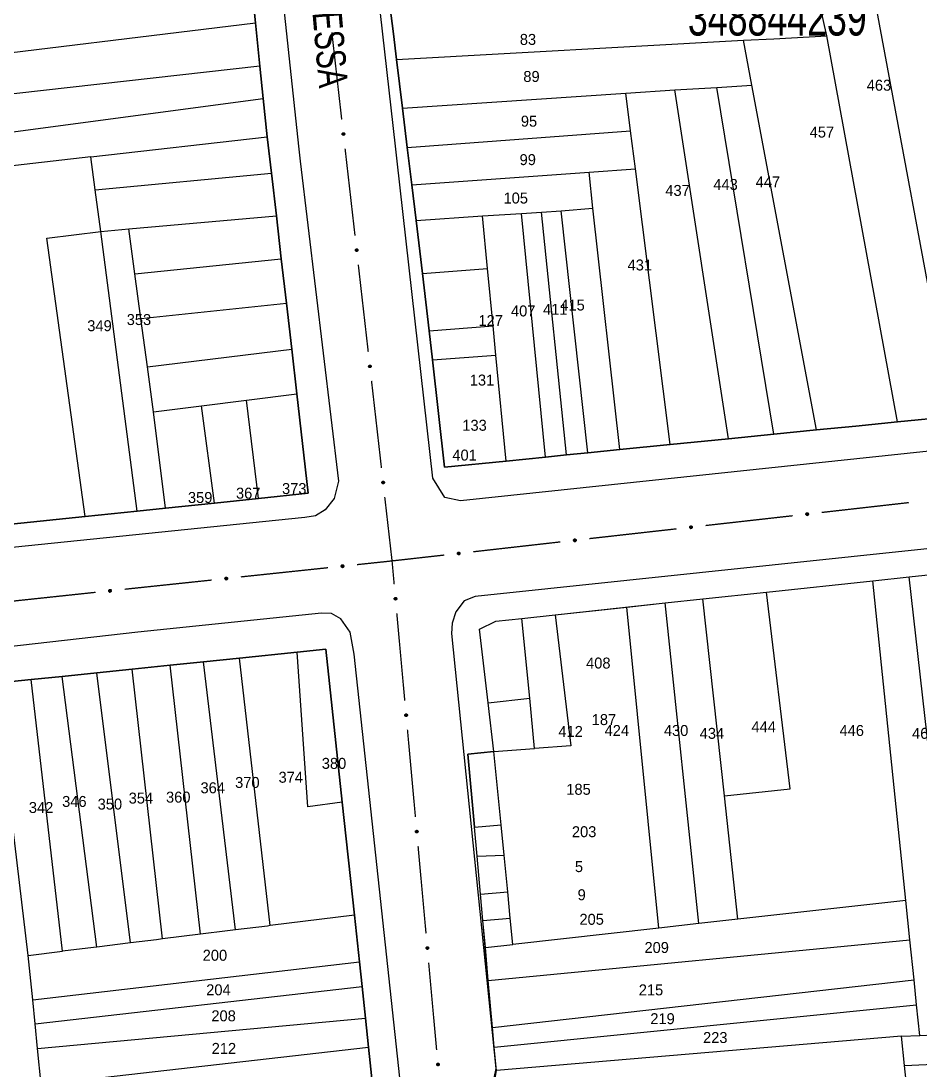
# Model space of a CAD drawing. Extents: x 203851 to 204958, y 4839055 to 4839989.
# Drawn here: x 204150.7 to 204273.7, y 4839707.3 to 4839851 of the extents above; entities that cross this region are included whole.
import ezdxf
from ezdxf.enums import TextEntityAlignment as Align

# ---------------------------------------------------------------- set-up
doc = ezdxf.new("R2010")
doc.units = 0
doc.header["$LTSCALE"] = 1.5
doc.header["$MEASUREMENT"] = 0
for name, color, linetype in [('CD_MALHA_LOTES', 7, 'CONTINUOUS'), ('CD_TXT_QUADRA', 2, 'CONTINUOUS'), ('RU-QUADRA', 210, 'CONTINUOUS'), ('SV-EIXO-RUA-PAV', 20, 'CONTINUOUS'), ('SV-RUA-PAVIM', 7, 'CONTINUOUS'), ('SV-TXT-RUA-N-PAV', 7, 'CONTINUOUS'), ('Th_NmrPort', 1, 'CONTINUOUS')]:
    doc.layers.add(name, color=color, linetype=linetype)
doc.styles.add('ARIAL', font='ARIAL.SHX')

msp = doc.modelspace()

# ---------------------------------------------------------------- linework, layer by layer
at = {"layer": 'CD_MALHA_LOTES', "linetype": 'Continuous', "flags": 128}
for points in [[(204181.93, 4839858.74), (204182.76, 4839850.75)], [(204278.18, 4839796.89), (204267.1, 4839856.52)], [(204260.97, 4839848.96), (204259.39, 4839856.15)], [(204201.64, 4839849.26), (204201.17, 4839853.12)], [(204138.49, 4839845.38), (204182.76, 4839850.75)], [(204182.76, 4839850.75), (204183.37, 4839844.84)], [(204202.07, 4839845.71), (204201.64, 4839849.26)], [(204202.07, 4839845.71), (204249.57, 4839848.37)], [(204249.57, 4839848.37), (204253.71, 4839848.58)], [(204250.73, 4839842.22), (204249.57, 4839848.37)], [(204253.71, 4839848.58), (204260.97, 4839848.96)], [(204270.67, 4839796.14), (204260.97, 4839848.96)], [(204183.37, 4839844.84), (204139.12, 4839839.84)], [(204183.37, 4839844.84), (204183.84, 4839840.38)], [(204202.88, 4839839.05), (204202.07, 4839845.71)], [(204240.15, 4839841.56), (204245.9, 4839841.92)], [(204245.9, 4839841.92), (204250.73, 4839842.22)], [(204253.74, 4839794.45), (204245.9, 4839841.92)], [(204259.57, 4839795.03), (204250.73, 4839842.22)], [(204202.88, 4839839.05), (204233.45, 4839841.14)], [(204233.45, 4839841.14), (204240.15, 4839841.56)], [(204234.12, 4839835.98), (204233.45, 4839841.14)], [(204247.5, 4839793.82), (204240.15, 4839841.56)], [(204133.43, 4839833.71), (204183.84, 4839840.38)], [(204183.84, 4839840.38), (204184.38, 4839835.13)], [(204203.54, 4839833.7), (204202.88, 4839839.05)], [(204160.21, 4839832.4), (204184.38, 4839835.13)], [(204184.38, 4839835.13), (204184.95, 4839830.17)], [(204203.54, 4839833.7), (204234.12, 4839835.98)], [(204234.8, 4839830.75), (204234.12, 4839835.98)], [(204160.21, 4839832.4), (204133.98, 4839829.42), (204133.43, 4839833.71)], [(204204.18, 4839828.59), (204203.54, 4839833.7)], [(204160.81, 4839827.88), (204160.21, 4839832.4)], [(204228.46, 4839830.3), (204234.8, 4839830.75)], [(204239.53, 4839793.02), (204234.8, 4839830.75)], [(204160.81, 4839827.88), (204184.95, 4839830.17)], [(204184.95, 4839830.17), (204185.63, 4839824.33)], [(204204.18, 4839828.59), (204228.46, 4839830.3)], [(204228.95, 4839825.4), (204228.46, 4839830.3)], [(204161.58, 4839822.2), (204160.81, 4839827.88)], [(204204.75, 4839823.72), (204204.18, 4839828.59)], [(204213.82, 4839824.32), (204219.2, 4839824.67)], [(204219.2, 4839824.67), (204221.9, 4839824.85)], [(204222.46, 4839791.32), (204219.2, 4839824.67)], [(204221.9, 4839824.85), (204224.6, 4839825.03)], [(204225.36, 4839791.61), (204221.9, 4839824.85)], [(204224.6, 4839825.03), (204228.95, 4839825.4)], [(204228.26, 4839791.9), (204224.6, 4839825.03)], [(204232.66, 4839792.34), (204228.95, 4839825.4)], [(204165.43, 4839822.54), (204185.63, 4839824.33)], [(204185.63, 4839824.33), (204186.3, 4839818.45)], [(204204.75, 4839823.72), (204213.82, 4839824.32)], [(204205.61, 4839816.45), (204204.75, 4839823.72)], [(204214.52, 4839817.13), (204213.82, 4839824.32)], [(204154.19, 4839821.26), (204161.58, 4839822.2)], [(204161.58, 4839822.2), (204165.43, 4839822.54)], [(204166.55, 4839783.93), (204161.58, 4839822.2)], [(204166.26, 4839816.38), (204165.43, 4839822.54)], [(204159.44, 4839783.2), (204154.19, 4839821.26)], [(204166.26, 4839816.38), (204186.3, 4839818.45)], [(204186.3, 4839818.45), (204187, 4839812.4)], [(204167.08, 4839810.27), (204166.26, 4839816.38)], [(204205.61, 4839816.45), (204214.52, 4839817.13)], [(204206.54, 4839808.6), (204205.61, 4839816.45)], [(204215.29, 4839809.26), (204214.52, 4839817.13)], [(204167.08, 4839810.27), (204187, 4839812.4)], [(204187, 4839812.4), (204187.73, 4839806.11)], [(204167.97, 4839803.66), (204167.08, 4839810.27)], [(204206.54, 4839808.6), (204215.29, 4839809.26)], [(204215.68, 4839805.25), (204215.29, 4839809.26)], [(204207, 4839804.63), (204206.54, 4839808.6)], [(204167.97, 4839803.66), (204187.73, 4839806.11)], [(204187.73, 4839806.11), (204188.43, 4839799.99)], [(204207, 4839804.63), (204215.68, 4839805.25)], [(204217.08, 4839790.78), (204208.64, 4839789.95), (204207, 4839804.63)], [(204217.08, 4839790.78), (204215.68, 4839805.25)], [(204168.79, 4839797.51), (204167.97, 4839803.66)], [(204175.36, 4839798.34), (204181.53, 4839799.11)], [(204181.53, 4839799.11), (204188.43, 4839799.99)], [(204183.18, 4839785.66), (204181.53, 4839799.11)], [(204188.43, 4839799.99), (204190, 4839786.36)], [(204168.79, 4839797.51), (204175.36, 4839798.34)], [(204170.47, 4839784.34), (204168.79, 4839797.51)], [(204177.14, 4839785.03), (204175.36, 4839798.34)], [(204270.67, 4839796.14), (204264.95, 4839795.57)], [(204278.18, 4839796.89), (204270.67, 4839796.14)], [(204253.74, 4839794.45), (204247.5, 4839793.82)], [(204259.57, 4839795.03), (204253.74, 4839794.45)], [(204264.95, 4839795.57), (204259.57, 4839795.03)], [(204239.53, 4839793.02), (204232.66, 4839792.34)], [(204247.5, 4839793.82), (204239.53, 4839793.02)], [(204225.36, 4839791.61), (204222.46, 4839791.32)], [(204228.26, 4839791.9), (204225.36, 4839791.61)], [(204232.66, 4839792.34), (204228.26, 4839791.9)], [(204222.46, 4839791.32), (204217.08, 4839790.78)], [(204190, 4839786.36), (204183.18, 4839785.66)], [(204177.14, 4839785.03), (204170.47, 4839784.34)], [(204183.18, 4839785.66), (204177.14, 4839785.03)], [(204159.44, 4839783.2), (204092.46, 4839776.26)], [(204166.55, 4839783.93), (204159.44, 4839783.2)], [(204170.47, 4839784.34), (204166.55, 4839783.93)], [(204252.72, 4839772.83), (204267.26, 4839774.39)], [(204267.26, 4839774.39), (204272.25, 4839774.92)], [(204271.8, 4839730.62), (204267.26, 4839774.39)], [(204272.25, 4839774.92), (204277.39, 4839775.47)], [(204277.45, 4839728.89), (204272.25, 4839774.92)], [(204238.84, 4839771.35), (204244.02, 4839771.9)], [(204244.02, 4839771.9), (204252.72, 4839772.83)], [(204246.95, 4839744.98), (204244.02, 4839771.9)], [(204255.95, 4839745.9), (204252.72, 4839772.83)], [(204223.8, 4839769.74), (204233.58, 4839770.78)], [(204233.58, 4839770.78), (204238.84, 4839771.35)], [(204238, 4839726.86), (204233.58, 4839770.78)], [(204243.46, 4839727.47), (204238.84, 4839771.35)], [(204213.44, 4839767.78), (204215.66, 4839768.86)], [(204215.66, 4839768.86), (204219.23, 4839769.25)], [(204219.23, 4839769.25), (204223.8, 4839769.74)], [(204220.31, 4839758.32), (204219.23, 4839769.25)], [(204223.8, 4839769.74), (204225.94, 4839751.82)], [(204214.63, 4839757.67), (204213.44, 4839767.78)], [(204180.56, 4839763.82), (204188.45, 4839764.63)], [(204188.45, 4839764.63), (204192.4, 4839765.04)], [(204189.95, 4839743.47), (204188.45, 4839764.63)], [(204192.4, 4839765.04), (204194.65, 4839744.1)], [(204165.89, 4839762.3), (204171.08, 4839762.84)], [(204171.08, 4839762.84), (204175.67, 4839763.31)], [(204175.25, 4839726.01), (204171.08, 4839762.84)], [(204175.67, 4839763.31), (204180.56, 4839763.82)], [(204180.01, 4839726.6), (204175.67, 4839763.31)], [(204184.78, 4839727.19), (204180.56, 4839763.82)], [(204156.31, 4839761.31), (204161.03, 4839761.8)], [(204161.03, 4839761.8), (204165.89, 4839762.3)], [(204165.65, 4839724.83), (204161.03, 4839761.8)], [(204170.06, 4839725.37), (204165.89, 4839762.3)], [(204147.18, 4839760.36), (204152.05, 4839760.87)], [(204151.67, 4839723.1), (204147.18, 4839760.36)], [(204152.05, 4839760.87), (204156.31, 4839761.31)], [(204156.37, 4839723.68), (204152.05, 4839760.87)], [(204161.05, 4839724.26), (204156.31, 4839761.31)], [(204214.63, 4839757.67), (204220.31, 4839758.32)], [(204215.41, 4839751.02), (204214.63, 4839757.67)], [(204220.95, 4839751.44), (204220.31, 4839758.32)], [(204215.41, 4839751.02), (204220.95, 4839751.44)], [(204225.94, 4839751.82), (204220.95, 4839751.44)], [(204215.41, 4839751.02), (204211.85, 4839750.64)], [(204211.85, 4839750.64), (204212.75, 4839740.67)], [(204216.4, 4839740.98), (204215.41, 4839751.02)], [(204246.95, 4839744.98), (204255.95, 4839745.9)], [(204248.8, 4839728.06), (204246.95, 4839744.98)], [(204194.65, 4839744.1), (204189.95, 4839743.47)], [(204194.65, 4839744.1), (204196.31, 4839728.61)], [(204212.75, 4839740.67), (204216.4, 4839740.98)], [(204213.11, 4839736.68), (204212.75, 4839740.67)], [(204216.8, 4839736.84), (204216.4, 4839740.98)], [(204213.11, 4839736.68), (204216.8, 4839736.84)], [(204213.57, 4839731.48), (204213.11, 4839736.68)], [(204217.3, 4839731.82), (204216.8, 4839736.84)], [(204213.57, 4839731.48), (204217.3, 4839731.82)], [(204213.9, 4839727.89), (204213.57, 4839731.48)], [(204217.65, 4839728.22), (204217.3, 4839731.82)], [(204271.8, 4839730.62), (204248.8, 4839728.06)], [(204272.35, 4839725.24), (204271.8, 4839730.62)], [(204196.31, 4839728.61), (204184.78, 4839727.19)], [(204196.31, 4839728.61), (204196.99, 4839722.25)], [(204184.4, 4839727.14), (204180.01, 4839726.6)], [(204184.78, 4839727.19), (204184.4, 4839727.14)], [(204213.9, 4839727.89), (204217.65, 4839728.22)], [(204214.23, 4839724.21), (204213.9, 4839727.89)], [(204218.01, 4839724.63), (204217.65, 4839728.22)], [(204243.46, 4839727.47), (204238, 4839726.86)], [(204248.8, 4839728.06), (204243.46, 4839727.47)], [(204175.25, 4839726.01), (204170.06, 4839725.37)], [(204178.94, 4839726.47), (204175.25, 4839726.01)], [(204180.01, 4839726.6), (204178.94, 4839726.47)], [(204238, 4839726.86), (204218.01, 4839724.63)], [(204160.58, 4839724.2), (204156.37, 4839723.68)], [(204161.05, 4839724.26), (204160.58, 4839724.2)], [(204165.65, 4839724.83), (204161.05, 4839724.26)], [(204169.23, 4839725.27), (204165.65, 4839724.83)], [(204170.06, 4839725.37), (204169.23, 4839725.27)], [(204214.23, 4839724.21), (204218.01, 4839724.63)], [(204214.61, 4839719.68), (204214.23, 4839724.21)], [(204214.61, 4839719.68), (204272.35, 4839725.24)], [(204272.92, 4839719.76), (204272.35, 4839725.24)], [(204151.67, 4839723.1), (204156.37, 4839723.68)], [(204152.28, 4839717.05), (204151.67, 4839723.1)], [(204152.28, 4839717.05), (204196.99, 4839722.25)], [(204196.99, 4839722.25), (204197.35, 4839718.88)], [(204215.2, 4839713.27), (204272.92, 4839719.76)], [(204273.27, 4839716.34), (204272.92, 4839719.76)], [(204152.61, 4839713.74), (204197.35, 4839718.88)], [(204197.35, 4839718.88), (204197.82, 4839714.53)], [(204215.2, 4839713.27), (204214.61, 4839719.68)], [(204152.61, 4839713.74), (204152.28, 4839717.05)], [(204215.45, 4839710.57), (204273.27, 4839716.34)], [(204273.71, 4839712.17), (204273.27, 4839716.34)], [(204152.95, 4839710.39), (204197.82, 4839714.53)], [(204197.82, 4839714.53), (204198.25, 4839710.57)], [(204152.95, 4839710.39), (204152.61, 4839713.74)], [(204215.45, 4839710.57), (204215.2, 4839713.27)], [(204271.2, 4839712.07), (204215.75, 4839707.37)], [(204271.2, 4839712.07), (204273.71, 4839712.17)], [(204271.62, 4839708.05), (204271.2, 4839712.07)], [(204273.71, 4839712.17), (204279.32, 4839712.41)], [(204153.45, 4839705.44), (204152.95, 4839710.39)], [(204153.45, 4839705.44), (204198.25, 4839710.57)], [(204198.25, 4839710.57), (204198.8, 4839705.39)], [(204215.75, 4839707.37), (204215.45, 4839710.57)], [(204271.62, 4839708.05), (204332.52, 4839710.87)], [(204214.3, 4839698.81), (204215.75, 4839707.37)], [(204272.25, 4839702.08), (204271.62, 4839708.05)]]:
    msp.add_lwpolyline(points, dxfattribs=at)
at = {"layer": 'RU-QUADRA', "linetype": 'Continuous', "flags": 128}
for points in [[(204092.46, 4839776.26), (204159.44, 4839783.2), (204166.55, 4839783.93), (204170.47, 4839784.34), (204177.14, 4839785.03), (204183.18, 4839785.66), (204190, 4839786.36), (204188.43, 4839799.99), (204187.73, 4839806.11), (204187, 4839812.4), (204186.3, 4839818.45), (204185.63, 4839824.33), (204184.95, 4839830.17), (204184.38, 4839835.13), (204183.84, 4839840.38), (204183.37, 4839844.84), (204182.76, 4839850.75), (204181.93, 4839858.74)], [(204201.17, 4839853.12), (204201.64, 4839849.26), (204202.07, 4839845.71), (204202.88, 4839839.05), (204203.54, 4839833.7), (204204.18, 4839828.59), (204204.75, 4839823.72), (204205.61, 4839816.45), (204206.54, 4839808.6), (204207, 4839804.63), (204208.64, 4839789.95), (204217.08, 4839790.78), (204222.46, 4839791.32), (204225.36, 4839791.61), (204228.26, 4839791.9), (204232.66, 4839792.34), (204239.53, 4839793.02), (204247.5, 4839793.82), (204253.74, 4839794.45), (204259.57, 4839795.03), (204264.95, 4839795.57), (204270.67, 4839796.14), (204278.18, 4839796.89)], [(204214.3, 4839698.81), (204215.75, 4839707.37), (204215.45, 4839710.57), (204215.2, 4839713.27), (204214.61, 4839719.68), (204213.9, 4839727.89), (204213.57, 4839731.48), (204213.11, 4839736.68), (204212.75, 4839740.67), (204211.85, 4839750.64), (204215.41, 4839751.02), (204214.63, 4839757.67), (204213.44, 4839767.78), (204215.66, 4839768.86), (204219.23, 4839769.25), (204223.8, 4839769.74), (204238.84, 4839771.35), (204244.02, 4839771.9), (204252.72, 4839772.83), (204267.26, 4839774.39), (204272.25, 4839774.92), (204277.39, 4839775.47)], [(204198.8, 4839705.39), (204198.25, 4839710.57), (204197.82, 4839714.53), (204197.35, 4839718.88), (204196.99, 4839722.25), (204196.31, 4839728.61), (204194.65, 4839744.1), (204192.4, 4839765.04), (204188.45, 4839764.63), (204180.56, 4839763.82), (204175.67, 4839763.31), (204171.08, 4839762.84), (204165.89, 4839762.3), (204161.03, 4839761.8), (204156.31, 4839761.31), (204152.05, 4839760.87), (204147.18, 4839760.36)]]:
    msp.add_lwpolyline(points, dxfattribs=at)
at = {"layer": 'SV-EIXO-RUA-PAV', "const_width": 0.18}
for points in [[(204193.22, 4839849.44), (204194.57, 4839837.52)], [(204195.03, 4839833.54), (204196.39, 4839821.62)], [(204196.84, 4839817.64), (204198.2, 4839805.72)], [(204198.65, 4839801.75), (204200.01, 4839789.82)], [(204200.46, 4839785.85), (204201.37, 4839777.9)], [(204260.27, 4839783.74), (204272.2, 4839785.09)], [(204244.37, 4839781.95), (204256.3, 4839783.29)], [(204228.47, 4839780.16), (204240.4, 4839781.5)], [(204212.57, 4839778.36), (204224.5, 4839779.71)], [(204200.65, 4839777.02), (204201.46, 4839777.11)], [(204201.37, 4839777.9), (204201.46, 4839777.11)], [(204201.46, 4839777.11), (204208.6, 4839777.91)], [(204201.46, 4839777.11), (204201.75, 4839773.92)], [(204180.76, 4839774.92), (204192.69, 4839776.18)], [(204196.67, 4839776.6), (204200.65, 4839777.02)], [(204164.85, 4839773.23), (204176.78, 4839774.49)], [(204148.94, 4839771.54), (204160.87, 4839772.81)], [(204202.11, 4839769.94), (204203.2, 4839757.99)], [(204203.57, 4839754), (204204.66, 4839742.05)], [(204205.02, 4839738.07), (204206.11, 4839726.12)], [(204206.47, 4839722.14), (204207.56, 4839710.18)]]:
    msp.add_lwpolyline(points, dxfattribs=at)
at = {"layer": 'SV-EIXO-RUA-PAV'}
for points in [[(204194.89, 4839835.68), (204194.93, 4839835.65), (204194.96, 4839835.62), (204194.97, 4839835.59), (204194.98, 4839835.55), (204194.98, 4839835.52), (204194.97, 4839835.48), (204194.96, 4839835.44), (204194.93, 4839835.4), (204194.89, 4839835.38), (204194.86, 4839835.36), (204194.82, 4839835.36), (204194.79, 4839835.35), (204194.75, 4839835.36), (204194.71, 4839835.38), (204194.68, 4839835.41), (204194.65, 4839835.44), (204194.64, 4839835.48), (204194.63, 4839835.51), (204194.63, 4839835.55), (204194.64, 4839835.58), (204194.65, 4839835.62), (204194.68, 4839835.66), (204194.72, 4839835.69), (204194.75, 4839835.7), (204194.78, 4839835.71), (204194.82, 4839835.71), (204194.86, 4839835.7), (204194.89, 4839835.68)], [(204196.71, 4839819.79), (204196.75, 4839819.76), (204196.77, 4839819.72), (204196.79, 4839819.69), (204196.79, 4839819.66), (204196.79, 4839819.62), (204196.79, 4839819.58), (204196.77, 4839819.55), (204196.74, 4839819.51), (204196.7, 4839819.48), (204196.67, 4839819.47), (204196.64, 4839819.46), (204196.6, 4839819.46), (204196.56, 4839819.47), (204196.53, 4839819.48), (204196.49, 4839819.51), (204196.46, 4839819.55), (204196.45, 4839819.58), (204196.44, 4839819.62), (204196.44, 4839819.65), (204196.45, 4839819.69), (204196.46, 4839819.73), (204196.5, 4839819.76), (204196.53, 4839819.79), (204196.56, 4839819.8), (204196.6, 4839819.81), (204196.63, 4839819.81), (204196.67, 4839819.81), (204196.71, 4839819.79)], [(204198.52, 4839803.89), (204198.56, 4839803.86), (204198.58, 4839803.83), (204198.6, 4839803.79), (204198.6, 4839803.76), (204198.6, 4839803.72), (204198.6, 4839803.69), (204198.58, 4839803.65), (204198.55, 4839803.61), (204198.52, 4839803.58), (204198.48, 4839803.57), (204198.45, 4839803.56), (204198.41, 4839803.56), (204198.38, 4839803.57), (204198.34, 4839803.59), (204198.3, 4839803.62), (204198.27, 4839803.65), (204198.26, 4839803.68), (204198.25, 4839803.72), (204198.25, 4839803.75), (204198.26, 4839803.79), (204198.28, 4839803.83), (204198.31, 4839803.87), (204198.34, 4839803.89), (204198.37, 4839803.91), (204198.41, 4839803.91), (204198.44, 4839803.91), (204198.48, 4839803.91), (204198.52, 4839803.89)], [(204200.33, 4839787.99), (204200.37, 4839787.96), (204200.4, 4839787.93), (204200.41, 4839787.89), (204200.42, 4839787.86), (204200.42, 4839787.83), (204200.41, 4839787.79), (204200.39, 4839787.75), (204200.36, 4839787.71), (204200.33, 4839787.69), (204200.29, 4839787.67), (204200.26, 4839787.66), (204200.23, 4839787.66), (204200.19, 4839787.67), (204200.15, 4839787.69), (204200.11, 4839787.72), (204200.09, 4839787.75), (204200.07, 4839787.79), (204200.07, 4839787.82), (204200.06, 4839787.86), (204200.07, 4839787.89), (204200.09, 4839787.93), (204200.12, 4839787.97), (204200.15, 4839788), (204200.19, 4839788.01), (204200.22, 4839788.02), (204200.26, 4839788.02), (204200.29, 4839788.01), (204200.33, 4839787.99)], [(204258.13, 4839783.61), (204258.16, 4839783.65), (204258.19, 4839783.68), (204258.23, 4839783.69), (204258.26, 4839783.7), (204258.3, 4839783.7), (204258.33, 4839783.69), (204258.37, 4839783.67), (204258.41, 4839783.64), (204258.44, 4839783.61), (204258.45, 4839783.57), (204258.46, 4839783.54), (204258.46, 4839783.5), (204258.45, 4839783.47), (204258.43, 4839783.43), (204258.4, 4839783.39), (204258.37, 4839783.36), (204258.34, 4839783.35), (204258.3, 4839783.34), (204258.26, 4839783.34), (204258.23, 4839783.35), (204258.19, 4839783.37), (204258.15, 4839783.4), (204258.13, 4839783.43), (204258.11, 4839783.47), (204258.11, 4839783.5), (204258.11, 4839783.54), (204258.11, 4839783.57), (204258.13, 4839783.61)], [(204242.23, 4839781.82), (204242.26, 4839781.86), (204242.29, 4839781.88), (204242.33, 4839781.9), (204242.36, 4839781.9), (204242.4, 4839781.9), (204242.43, 4839781.9), (204242.47, 4839781.88), (204242.51, 4839781.85), (204242.54, 4839781.81), (204242.55, 4839781.78), (204242.56, 4839781.75), (204242.56, 4839781.71), (204242.55, 4839781.68), (204242.53, 4839781.64), (204242.5, 4839781.6), (204242.47, 4839781.57), (204242.44, 4839781.56), (204242.4, 4839781.55), (204242.37, 4839781.55), (204242.33, 4839781.56), (204242.29, 4839781.58), (204242.25, 4839781.61), (204242.23, 4839781.64), (204242.21, 4839781.67), (204242.21, 4839781.71), (204242.21, 4839781.74), (204242.21, 4839781.78), (204242.23, 4839781.82)], [(204226.33, 4839780.02), (204226.36, 4839780.06), (204226.39, 4839780.09), (204226.43, 4839780.11), (204226.46, 4839780.11), (204226.5, 4839780.11), (204226.53, 4839780.1), (204226.57, 4839780.09), (204226.61, 4839780.06), (204226.64, 4839780.02), (204226.65, 4839779.99), (204226.66, 4839779.95), (204226.66, 4839779.92), (204226.65, 4839779.88), (204226.64, 4839779.84), (204226.6, 4839779.81), (204226.57, 4839779.78), (204226.54, 4839779.77), (204226.5, 4839779.76), (204226.47, 4839779.76), (204226.43, 4839779.77), (204226.39, 4839779.78), (204226.35, 4839779.81), (204226.33, 4839779.85), (204226.31, 4839779.88), (204226.31, 4839779.91), (204226.31, 4839779.95), (204226.31, 4839779.99), (204226.33, 4839780.02)], [(204210.43, 4839778.23), (204210.46, 4839778.27), (204210.5, 4839778.3), (204210.53, 4839778.31), (204210.56, 4839778.32), (204210.6, 4839778.32), (204210.64, 4839778.31), (204210.67, 4839778.3), (204210.71, 4839778.27), (204210.74, 4839778.23), (204210.75, 4839778.2), (204210.76, 4839778.16), (204210.76, 4839778.13), (204210.75, 4839778.09), (204210.74, 4839778.05), (204210.71, 4839778.01), (204210.67, 4839777.99), (204210.64, 4839777.97), (204210.6, 4839777.97), (204210.57, 4839777.97), (204210.53, 4839777.97), (204210.49, 4839777.99), (204210.46, 4839778.02), (204210.43, 4839778.05), (204210.42, 4839778.09), (204210.41, 4839778.12), (204210.41, 4839778.16), (204210.41, 4839778.19), (204210.43, 4839778.23)], [(204194.53, 4839776.49), (204194.56, 4839776.52), (204194.59, 4839776.55), (204194.63, 4839776.57), (204194.66, 4839776.57), (204194.7, 4839776.57), (204194.73, 4839776.56), (204194.77, 4839776.55), (204194.81, 4839776.52), (204194.83, 4839776.48), (204194.85, 4839776.45), (204194.86, 4839776.41), (204194.86, 4839776.38), (204194.85, 4839776.34), (204194.83, 4839776.3), (204194.8, 4839776.27), (204194.77, 4839776.24), (204194.73, 4839776.23), (204194.7, 4839776.22), (204194.66, 4839776.22), (204194.63, 4839776.23), (204194.59, 4839776.24), (204194.55, 4839776.27), (204194.52, 4839776.31), (204194.51, 4839776.34), (204194.51, 4839776.38), (204194.5, 4839776.41), (204194.51, 4839776.45), (204194.53, 4839776.49)], [(204178.62, 4839774.8), (204178.65, 4839774.84), (204178.68, 4839774.87), (204178.72, 4839774.88), (204178.75, 4839774.88), (204178.79, 4839774.88), (204178.82, 4839774.88), (204178.86, 4839774.86), (204178.9, 4839774.83), (204178.92, 4839774.79), (204178.94, 4839774.76), (204178.95, 4839774.73), (204178.95, 4839774.69), (204178.94, 4839774.66), (204178.92, 4839774.62), (204178.89, 4839774.58), (204178.86, 4839774.55), (204178.82, 4839774.54), (204178.79, 4839774.53), (204178.75, 4839774.53), (204178.72, 4839774.54), (204178.68, 4839774.56), (204178.64, 4839774.59), (204178.61, 4839774.62), (204178.6, 4839774.65), (204178.59, 4839774.69), (204178.59, 4839774.73), (204178.6, 4839774.76), (204178.62, 4839774.8)], [(204162.71, 4839773.11), (204162.74, 4839773.15), (204162.77, 4839773.18), (204162.81, 4839773.19), (204162.84, 4839773.2), (204162.87, 4839773.2), (204162.91, 4839773.19), (204162.95, 4839773.18), (204162.99, 4839773.15), (204163.01, 4839773.11), (204163.03, 4839773.08), (204163.03, 4839773.04), (204163.04, 4839773.01), (204163.03, 4839772.97), (204163.01, 4839772.93), (204162.98, 4839772.89), (204162.95, 4839772.87), (204162.91, 4839772.85), (204162.88, 4839772.85), (204162.84, 4839772.85), (204162.8, 4839772.85), (204162.77, 4839772.87), (204162.73, 4839772.9), (204162.7, 4839772.93), (204162.69, 4839772.97), (204162.68, 4839773), (204162.68, 4839773.04), (204162.69, 4839773.08), (204162.71, 4839773.11)], [(204202.03, 4839772.08), (204202.07, 4839772.05), (204202.09, 4839772.02), (204202.11, 4839771.98), (204202.11, 4839771.95), (204202.11, 4839771.91), (204202.1, 4839771.88), (204202.09, 4839771.84), (204202.06, 4839771.8), (204202.02, 4839771.78), (204201.99, 4839771.76), (204201.95, 4839771.75), (204201.92, 4839771.75), (204201.88, 4839771.76), (204201.84, 4839771.78), (204201.8, 4839771.81), (204201.78, 4839771.85), (204201.77, 4839771.88), (204201.76, 4839771.92), (204201.76, 4839771.95), (204201.77, 4839771.99), (204201.79, 4839772.03), (204201.82, 4839772.06), (204201.85, 4839772.09), (204201.88, 4839772.1), (204201.92, 4839772.11), (204201.95, 4839772.11), (204201.99, 4839772.1), (204202.03, 4839772.08)], [(204203.48, 4839756.15), (204203.52, 4839756.12), (204203.55, 4839756.08), (204203.56, 4839756.05), (204203.56, 4839756.01), (204203.56, 4839755.98), (204203.56, 4839755.94), (204203.54, 4839755.91), (204203.51, 4839755.87), (204203.47, 4839755.84), (204203.44, 4839755.83), (204203.4, 4839755.82), (204203.37, 4839755.82), (204203.33, 4839755.83), (204203.29, 4839755.85), (204203.26, 4839755.88), (204203.23, 4839755.91), (204203.22, 4839755.95), (204203.21, 4839755.98), (204203.21, 4839756.02), (204203.22, 4839756.05), (204203.24, 4839756.09), (204203.27, 4839756.13), (204203.3, 4839756.15), (204203.34, 4839756.17), (204203.37, 4839756.17), (204203.41, 4839756.17), (204203.44, 4839756.17), (204203.48, 4839756.15)], [(204204.93, 4839740.21), (204204.97, 4839740.18), (204205, 4839740.15), (204205.01, 4839740.11), (204205.02, 4839740.08), (204205.02, 4839740.04), (204205.01, 4839740.01), (204204.99, 4839739.97), (204204.96, 4839739.93), (204204.92, 4839739.91), (204204.89, 4839739.89), (204204.86, 4839739.89), (204204.82, 4839739.89), (204204.79, 4839739.9), (204204.75, 4839739.91), (204204.71, 4839739.95), (204204.68, 4839739.98), (204204.67, 4839740.01), (204204.67, 4839740.05), (204204.67, 4839740.08), (204204.67, 4839740.12), (204204.69, 4839740.16), (204204.72, 4839740.19), (204204.76, 4839740.22), (204204.79, 4839740.23), (204204.82, 4839740.24), (204204.86, 4839740.24), (204204.9, 4839740.23), (204204.93, 4839740.21)], [(204206.39, 4839724.28), (204206.42, 4839724.25), (204206.45, 4839724.21), (204206.47, 4839724.18), (204206.47, 4839724.15), (204206.47, 4839724.11), (204206.46, 4839724.08), (204206.45, 4839724.04), (204206.41, 4839724), (204206.38, 4839723.97), (204206.34, 4839723.96), (204206.31, 4839723.95), (204206.27, 4839723.95), (204206.24, 4839723.96), (204206.2, 4839723.98), (204206.16, 4839724.01), (204206.14, 4839724.05), (204206.12, 4839724.08), (204206.12, 4839724.11), (204206.12, 4839724.15), (204206.13, 4839724.19), (204206.14, 4839724.22), (204206.18, 4839724.26), (204206.21, 4839724.29), (204206.24, 4839724.3), (204206.28, 4839724.3), (204206.31, 4839724.31), (204206.35, 4839724.3), (204206.39, 4839724.28)], [(204207.84, 4839708.35), (204207.88, 4839708.32), (204207.9, 4839708.28), (204207.92, 4839708.25), (204207.92, 4839708.21), (204207.92, 4839708.18), (204207.91, 4839708.14), (204207.9, 4839708.1), (204207.87, 4839708.07), (204207.83, 4839708.04), (204207.8, 4839708.03), (204207.76, 4839708.02), (204207.73, 4839708.02), (204207.69, 4839708.03), (204207.65, 4839708.05), (204207.61, 4839708.08), (204207.59, 4839708.11), (204207.58, 4839708.15), (204207.57, 4839708.18), (204207.57, 4839708.22), (204207.58, 4839708.25), (204207.6, 4839708.29), (204207.63, 4839708.33), (204207.66, 4839708.35), (204207.7, 4839708.37), (204207.73, 4839708.37), (204207.77, 4839708.37), (204207.8, 4839708.37), (204207.84, 4839708.35)]]:
    msp.add_lwpolyline(points, close=True, dxfattribs=at)
for points in [[(204194.63, 4839835.56), (204194.66, 4839835.43)], [(204194.63, 4839835.55), (204194.65, 4839835.44)], [(204194.64, 4839835.58), (204194.68, 4839835.41)], [(204194.65, 4839835.62), (204194.71, 4839835.38)], [(204194.65, 4839835.6), (204194.69, 4839835.4)], [(204194.67, 4839835.64), (204194.73, 4839835.37)], [(204194.68, 4839835.66), (204194.75, 4839835.36)], [(204194.7, 4839835.67), (204194.77, 4839835.36)], [(204194.72, 4839835.69), (204194.79, 4839835.35)], [(204194.73, 4839835.69), (204194.81, 4839835.36)], [(204194.75, 4839835.7), (204194.82, 4839835.36)], [(204194.77, 4839835.7), (204194.84, 4839835.36)], [(204194.78, 4839835.71), (204194.86, 4839835.36)], [(204194.8, 4839835.7), (204194.88, 4839835.38)], [(204194.82, 4839835.71), (204194.89, 4839835.38)], [(204194.84, 4839835.7), (204194.91, 4839835.4)], [(204194.86, 4839835.7), (204194.93, 4839835.4)], [(204194.87, 4839835.69), (204194.94, 4839835.43)], [(204194.89, 4839835.68), (204194.96, 4839835.44)], [(204194.91, 4839835.67), (204194.96, 4839835.47)], [(204194.93, 4839835.65), (204194.97, 4839835.48)], [(204194.95, 4839835.64), (204194.98, 4839835.51)], [(204194.96, 4839835.62), (204194.98, 4839835.52)], [(204196.44, 4839819.66), (204196.47, 4839819.54)], [(204196.44, 4839819.65), (204196.46, 4839819.55)], [(204196.45, 4839819.69), (204196.49, 4839819.51)], [(204196.46, 4839819.73), (204196.53, 4839819.48)], [(204196.46, 4839819.7), (204196.51, 4839819.51)], [(204196.48, 4839819.74), (204196.54, 4839819.48)], [(204196.5, 4839819.76), (204196.56, 4839819.47)], [(204196.51, 4839819.77), (204196.58, 4839819.47)], [(204196.53, 4839819.79), (204196.6, 4839819.46)], [(204196.54, 4839819.79), (204196.62, 4839819.46)], [(204196.56, 4839819.8), (204196.64, 4839819.46)], [(204196.58, 4839819.8), (204196.65, 4839819.46)], [(204196.6, 4839819.81), (204196.67, 4839819.47)], [(204196.62, 4839819.81), (204196.69, 4839819.48)], [(204196.63, 4839819.81), (204196.7, 4839819.48)], [(204196.65, 4839819.8), (204196.72, 4839819.5)], [(204196.67, 4839819.81), (204196.74, 4839819.51)], [(204196.69, 4839819.8), (204196.75, 4839819.53)], [(204196.71, 4839819.79), (204196.77, 4839819.55)], [(204196.73, 4839819.77), (204196.78, 4839819.57)], [(204196.75, 4839819.76), (204196.79, 4839819.58)], [(204196.76, 4839819.74), (204196.79, 4839819.61)], [(204196.77, 4839819.72), (204196.79, 4839819.62)], [(204198.25, 4839803.75), (204198.27, 4839803.65)], [(204198.26, 4839803.79), (204198.3, 4839803.62)], [(204198.26, 4839803.77), (204198.29, 4839803.64)], [(204198.27, 4839803.8), (204198.32, 4839803.61)], [(204198.28, 4839803.83), (204198.34, 4839803.59)], [(204198.29, 4839803.84), (204198.36, 4839803.58)], [(204198.31, 4839803.87), (204198.38, 4839803.57)], [(204198.32, 4839803.88), (204198.39, 4839803.57)], [(204198.34, 4839803.89), (204198.41, 4839803.56)], [(204198.36, 4839803.9), (204198.43, 4839803.56)], [(204198.37, 4839803.91), (204198.45, 4839803.56)], [(204198.39, 4839803.91), (204198.46, 4839803.57)], [(204198.41, 4839803.91), (204198.48, 4839803.57)], [(204198.43, 4839803.91), (204198.5, 4839803.58)], [(204198.44, 4839803.91), (204198.52, 4839803.58)], [(204198.46, 4839803.91), (204198.53, 4839803.6)], [(204198.48, 4839803.91), (204198.55, 4839803.61)], [(204198.5, 4839803.9), (204198.56, 4839803.63)], [(204198.52, 4839803.89), (204198.58, 4839803.65)], [(204198.54, 4839803.87), (204198.59, 4839803.68)], [(204198.56, 4839803.86), (204198.6, 4839803.69)], [(204198.57, 4839803.84), (204198.6, 4839803.71)], [(204198.58, 4839803.83), (204198.6, 4839803.72)], [(204200.06, 4839787.86), (204200.09, 4839787.75)], [(204200.07, 4839787.89), (204200.11, 4839787.72)], [(204200.07, 4839787.87), (204200.1, 4839787.74)], [(204200.08, 4839787.91), (204200.13, 4839787.71)], [(204200.09, 4839787.93), (204200.15, 4839787.69)], [(204200.11, 4839787.95), (204200.17, 4839787.68)], [(204200.12, 4839787.97), (204200.19, 4839787.67)], [(204200.13, 4839787.98), (204200.21, 4839787.67)], [(204200.15, 4839788), (204200.23, 4839787.66)], [(204200.17, 4839788), (204200.24, 4839787.67)], [(204200.19, 4839788.01), (204200.26, 4839787.66)], [(204200.2, 4839788.01), (204200.27, 4839787.67)], [(204200.22, 4839788.02), (204200.29, 4839787.67)], [(204200.24, 4839788.01), (204200.31, 4839787.68)], [(204200.26, 4839788.02), (204200.33, 4839787.69)], [(204200.27, 4839788.01), (204200.35, 4839787.7)], [(204200.29, 4839788.01), (204200.36, 4839787.71)], [(204200.31, 4839788), (204200.38, 4839787.74)], [(204200.33, 4839787.99), (204200.39, 4839787.75)], [(204200.35, 4839787.98), (204200.4, 4839787.78)], [(204200.37, 4839787.96), (204200.41, 4839787.79)], [(204200.38, 4839787.94), (204200.41, 4839787.82)], [(204200.4, 4839787.93), (204200.42, 4839787.83)], [(204258.11, 4839783.57), (204258.41, 4839783.64)], [(204258.11, 4839783.55), (204258.42, 4839783.63)], [(204258.11, 4839783.54), (204258.44, 4839783.61)], [(204258.11, 4839783.52), (204258.44, 4839783.59)], [(204258.11, 4839783.5), (204258.45, 4839783.57)], [(204258.11, 4839783.48), (204258.45, 4839783.55)], [(204258.11, 4839783.47), (204258.46, 4839783.54)], [(204258.12, 4839783.59), (204258.39, 4839783.66)], [(204258.12, 4839783.45), (204258.46, 4839783.52)], [(204258.13, 4839783.61), (204258.37, 4839783.67)], [(204258.13, 4839783.43), (204258.46, 4839783.5)], [(204258.14, 4839783.41), (204258.45, 4839783.48)], [(204258.15, 4839783.63), (204258.34, 4839783.68)], [(204258.15, 4839783.4), (204258.45, 4839783.47)], [(204258.16, 4839783.65), (204258.33, 4839783.69)], [(204258.18, 4839783.66), (204258.31, 4839783.69)], [(204258.18, 4839783.39), (204258.44, 4839783.45)], [(204258.19, 4839783.68), (204258.3, 4839783.7)], [(204258.19, 4839783.37), (204258.43, 4839783.43)], [(204258.22, 4839783.36), (204258.41, 4839783.41)], [(204258.23, 4839783.35), (204258.4, 4839783.39)], [(204258.25, 4839783.35), (204258.38, 4839783.38)], [(204258.26, 4839783.34), (204258.37, 4839783.36)], [(204242.21, 4839781.78), (204242.51, 4839781.85)], [(204242.21, 4839781.76), (204242.52, 4839781.83)], [(204242.21, 4839781.74), (204242.54, 4839781.81)], [(204242.21, 4839781.73), (204242.54, 4839781.8)], [(204242.21, 4839781.71), (204242.55, 4839781.78)], [(204242.21, 4839781.69), (204242.55, 4839781.76)], [(204242.21, 4839781.67), (204242.56, 4839781.75)], [(204242.22, 4839781.8), (204242.49, 4839781.86)], [(204242.22, 4839781.66), (204242.56, 4839781.73)], [(204242.23, 4839781.82), (204242.47, 4839781.88)], [(204242.23, 4839781.64), (204242.56, 4839781.71)], [(204242.24, 4839781.62), (204242.55, 4839781.69)], [(204242.25, 4839781.84), (204242.45, 4839781.89)], [(204242.25, 4839781.61), (204242.55, 4839781.68)], [(204242.26, 4839781.86), (204242.43, 4839781.9)], [(204242.28, 4839781.87), (204242.41, 4839781.9)], [(204242.28, 4839781.59), (204242.54, 4839781.66)], [(204242.29, 4839781.88), (204242.4, 4839781.9)], [(204242.29, 4839781.58), (204242.53, 4839781.64)], [(204242.32, 4839781.57), (204242.51, 4839781.62)], [(204242.33, 4839781.56), (204242.5, 4839781.6)], [(204242.35, 4839781.56), (204242.48, 4839781.58)], [(204242.37, 4839781.55), (204242.47, 4839781.57)], [(204226.31, 4839779.99), (204226.61, 4839780.06)], [(204226.32, 4839780), (204226.59, 4839780.07)], [(204226.33, 4839780.02), (204226.57, 4839780.09)], [(204226.35, 4839780.05), (204226.55, 4839780.1)], [(204226.36, 4839780.06), (204226.53, 4839780.1)], [(204226.38, 4839780.08), (204226.51, 4839780.11)], [(204226.39, 4839780.09), (204226.5, 4839780.11)], [(204226.31, 4839779.97), (204226.62, 4839780.04)], [(204226.31, 4839779.95), (204226.64, 4839780.02)], [(204226.31, 4839779.93), (204226.64, 4839780.01)], [(204226.31, 4839779.91), (204226.65, 4839779.99)], [(204226.31, 4839779.9), (204226.66, 4839779.97)], [(204226.31, 4839779.88), (204226.66, 4839779.95)], [(204226.33, 4839779.86), (204226.66, 4839779.94)], [(204226.33, 4839779.85), (204226.66, 4839779.92)], [(204226.34, 4839779.83), (204226.65, 4839779.9)], [(204226.35, 4839779.81), (204226.65, 4839779.88)], [(204226.38, 4839779.8), (204226.64, 4839779.86)], [(204226.39, 4839779.78), (204226.64, 4839779.84)], [(204226.42, 4839779.78), (204226.61, 4839779.82)], [(204226.43, 4839779.77), (204226.6, 4839779.81)], [(204226.45, 4839779.76), (204226.58, 4839779.79)], [(204226.47, 4839779.76), (204226.57, 4839779.78)], [(204210.41, 4839778.19), (204210.71, 4839778.27)], [(204210.41, 4839778.16), (204210.74, 4839778.23)], [(204210.41, 4839778.14), (204210.74, 4839778.21)], [(204210.41, 4839778.12), (204210.75, 4839778.2)], [(204210.42, 4839778.21), (204210.69, 4839778.28)], [(204210.42, 4839778.18), (204210.72, 4839778.25)], [(204210.42, 4839778.1), (204210.76, 4839778.18)], [(204210.42, 4839778.09), (204210.76, 4839778.16)], [(204210.43, 4839778.23), (204210.67, 4839778.3)], [(204210.43, 4839778.07), (204210.76, 4839778.14)], [(204210.43, 4839778.05), (204210.76, 4839778.13)], [(204210.44, 4839778.04), (204210.75, 4839778.11)], [(204210.45, 4839778.25), (204210.65, 4839778.3)], [(204210.46, 4839778.27), (204210.64, 4839778.31)], [(204210.46, 4839778.02), (204210.75, 4839778.09)], [(204210.48, 4839778.29), (204210.61, 4839778.31)], [(204210.48, 4839778.01), (204210.74, 4839778.07)], [(204210.49, 4839777.99), (204210.74, 4839778.05)], [(204210.5, 4839778.3), (204210.6, 4839778.32)], [(204210.52, 4839777.98), (204210.71, 4839778.03)], [(204210.53, 4839777.97), (204210.71, 4839778.01)], [(204210.55, 4839777.97), (204210.68, 4839778)], [(204210.57, 4839777.97), (204210.67, 4839777.99)], [(204194.5, 4839776.41), (204194.83, 4839776.48)], [(204194.51, 4839776.45), (204194.81, 4839776.52)], [(204194.51, 4839776.43), (204194.82, 4839776.5)], [(204194.51, 4839776.4), (204194.84, 4839776.47)], [(204194.51, 4839776.38), (204194.85, 4839776.45)], [(204194.51, 4839776.36), (204194.85, 4839776.43)], [(204194.51, 4839776.34), (204194.86, 4839776.41)], [(204194.52, 4839776.47), (204194.79, 4839776.53)], [(204194.52, 4839776.32), (204194.85, 4839776.39)], [(204194.52, 4839776.31), (204194.86, 4839776.38)], [(204194.53, 4839776.49), (204194.77, 4839776.55)], [(204194.54, 4839776.29), (204194.85, 4839776.36)], [(204194.55, 4839776.51), (204194.74, 4839776.55)], [(204194.55, 4839776.27), (204194.85, 4839776.34)], [(204194.56, 4839776.52), (204194.73, 4839776.56)], [(204194.57, 4839776.26), (204194.84, 4839776.32)], [(204194.58, 4839776.54), (204194.71, 4839776.57)], [(204194.59, 4839776.55), (204194.7, 4839776.57)], [(204194.59, 4839776.24), (204194.83, 4839776.3)], [(204194.61, 4839776.24), (204194.81, 4839776.28)], [(204194.63, 4839776.23), (204194.8, 4839776.27)], [(204194.65, 4839776.22), (204194.78, 4839776.25)], [(204194.66, 4839776.22), (204194.77, 4839776.24)], [(204178.59, 4839774.73), (204178.92, 4839774.79)], [(204178.59, 4839774.69), (204178.94, 4839774.76)], [(204178.6, 4839774.76), (204178.9, 4839774.83)], [(204178.6, 4839774.74), (204178.91, 4839774.81)], [(204178.6, 4839774.71), (204178.93, 4839774.78)], [(204178.6, 4839774.67), (204178.94, 4839774.74)], [(204178.6, 4839774.65), (204178.95, 4839774.73)], [(204178.61, 4839774.78), (204178.88, 4839774.84)], [(204178.61, 4839774.64), (204178.94, 4839774.71)], [(204178.61, 4839774.62), (204178.95, 4839774.69)], [(204178.62, 4839774.8), (204178.86, 4839774.86)], [(204178.63, 4839774.82), (204178.83, 4839774.87)], [(204178.63, 4839774.6), (204178.94, 4839774.67)], [(204178.64, 4839774.59), (204178.94, 4839774.66)], [(204178.65, 4839774.84), (204178.82, 4839774.88)], [(204178.66, 4839774.57), (204178.93, 4839774.64)], [(204178.67, 4839774.85), (204178.79, 4839774.88)], [(204178.68, 4839774.87), (204178.79, 4839774.88)], [(204178.68, 4839774.56), (204178.92, 4839774.62)], [(204178.7, 4839774.55), (204178.9, 4839774.6)], [(204178.72, 4839774.54), (204178.89, 4839774.58)], [(204178.74, 4839774.54), (204178.87, 4839774.56)], [(204178.75, 4839774.53), (204178.86, 4839774.55)], [(204162.68, 4839773.04), (204163.01, 4839773.11)], [(204162.68, 4839773), (204163.03, 4839773.08)], [(204162.69, 4839773.08), (204162.99, 4839773.15)], [(204162.69, 4839773.06), (204162.99, 4839773.13)], [(204162.69, 4839773.02), (204163.01, 4839773.09)], [(204162.69, 4839772.99), (204163.03, 4839773.06)], [(204162.69, 4839772.97), (204163.03, 4839773.04)], [(204162.7, 4839773.09), (204162.96, 4839773.16)], [(204162.7, 4839772.95), (204163.03, 4839773.02)], [(204162.7, 4839772.93), (204163.04, 4839773.01)], [(204162.71, 4839773.11), (204162.95, 4839773.18)], [(204162.72, 4839773.13), (204162.92, 4839773.18)], [(204162.72, 4839772.92), (204163.03, 4839772.99)], [(204162.73, 4839772.9), (204163.03, 4839772.97)], [(204162.74, 4839773.15), (204162.91, 4839773.19)], [(204162.75, 4839772.89), (204163.02, 4839772.95)], [(204162.76, 4839773.17), (204162.88, 4839773.19)], [(204162.77, 4839773.18), (204162.87, 4839773.2)], [(204162.77, 4839772.87), (204163.01, 4839772.93)], [(204162.79, 4839772.87), (204162.99, 4839772.91)], [(204162.8, 4839772.85), (204162.98, 4839772.89)], [(204162.83, 4839772.85), (204162.96, 4839772.88)], [(204162.84, 4839772.85), (204162.95, 4839772.87)], [(204201.76, 4839771.97), (204201.79, 4839771.84)], [(204201.76, 4839771.95), (204201.78, 4839771.85)], [(204201.77, 4839771.99), (204201.8, 4839771.81)], [(204201.78, 4839772), (204201.82, 4839771.8)], [(204201.79, 4839772.03), (204201.84, 4839771.78)], [(204201.8, 4839772.04), (204201.86, 4839771.78)], [(204201.82, 4839772.06), (204201.88, 4839771.76)], [(204201.83, 4839772.07), (204201.9, 4839771.76)], [(204201.85, 4839772.09), (204201.92, 4839771.75)], [(204201.87, 4839772.09), (204201.93, 4839771.76)], [(204201.88, 4839772.1), (204201.95, 4839771.75)], [(204201.9, 4839772.1), (204201.97, 4839771.76)], [(204201.92, 4839772.11), (204201.99, 4839771.76)], [(204201.94, 4839772.1), (204202, 4839771.77)], [(204201.95, 4839772.11), (204202.02, 4839771.78)], [(204201.97, 4839772.1), (204202.04, 4839771.79)], [(204201.99, 4839772.1), (204202.06, 4839771.8)], [(204202.01, 4839772.09), (204202.07, 4839771.82)], [(204202.03, 4839772.08), (204202.09, 4839771.84)], [(204202.05, 4839772.06), (204202.09, 4839771.87)], [(204202.07, 4839772.05), (204202.1, 4839771.88)], [(204202.08, 4839772.03), (204202.11, 4839771.9)], [(204202.09, 4839772.02), (204202.11, 4839771.91)], [(204203.21, 4839756.02), (204203.23, 4839755.91)], [(204203.22, 4839756.05), (204203.26, 4839755.88)], [(204203.22, 4839756.03), (204203.24, 4839755.9)], [(204203.23, 4839756.07), (204203.27, 4839755.87)], [(204203.24, 4839756.09), (204203.29, 4839755.85)], [(204203.26, 4839756.11), (204203.31, 4839755.84)], [(204203.27, 4839756.13), (204203.33, 4839755.83)], [(204203.29, 4839756.14), (204203.35, 4839755.83)], [(204203.3, 4839756.15), (204203.37, 4839755.82)], [(204203.32, 4839756.16), (204203.39, 4839755.82)], [(204203.34, 4839756.17), (204203.4, 4839755.82)], [(204203.35, 4839756.17), (204203.42, 4839755.83)], [(204203.37, 4839756.17), (204203.44, 4839755.83)], [(204203.39, 4839756.17), (204203.46, 4839755.84)], [(204203.41, 4839756.17), (204203.47, 4839755.84)], [(204203.43, 4839756.17), (204203.49, 4839755.86)], [(204203.44, 4839756.17), (204203.51, 4839755.87)], [(204203.46, 4839756.16), (204203.52, 4839755.89)], [(204203.48, 4839756.15), (204203.54, 4839755.91)], [(204203.5, 4839756.13), (204203.55, 4839755.93)], [(204203.52, 4839756.12), (204203.56, 4839755.94)], [(204203.53, 4839756.1), (204203.56, 4839755.97)], [(204203.55, 4839756.08), (204203.56, 4839755.98)], [(204204.67, 4839740.12), (204204.71, 4839739.95)], [(204204.67, 4839740.1), (204204.7, 4839739.97)], [(204204.67, 4839740.08), (204204.68, 4839739.98)], [(204204.68, 4839740.13), (204204.73, 4839739.94)], [(204204.69, 4839740.16), (204204.75, 4839739.91)], [(204204.71, 4839740.17), (204204.77, 4839739.91)], [(204204.72, 4839740.19), (204204.79, 4839739.9)], [(204204.74, 4839740.21), (204204.8, 4839739.9)], [(204204.76, 4839740.22), (204204.82, 4839739.89)], [(204204.77, 4839740.22), (204204.84, 4839739.89)], [(204204.79, 4839740.23), (204204.86, 4839739.89)], [(204204.81, 4839740.23), (204204.87, 4839739.89)], [(204204.82, 4839740.24), (204204.89, 4839739.89)], [(204204.84, 4839740.24), (204204.91, 4839739.91)], [(204204.86, 4839740.24), (204204.92, 4839739.91)], [(204204.88, 4839740.23), (204204.94, 4839739.93)], [(204204.9, 4839740.23), (204204.96, 4839739.93)], [(204204.91, 4839740.22), (204204.97, 4839739.96)], [(204204.93, 4839740.21), (204204.99, 4839739.97)], [(204204.95, 4839740.2), (204205, 4839740)], [(204204.97, 4839740.18), (204205.01, 4839740.01)], [(204204.99, 4839740.16), (204205.01, 4839740.04)], [(204205, 4839740.15), (204205.02, 4839740.04)], [(204206.12, 4839724.16), (204206.15, 4839724.03)], [(204206.12, 4839724.15), (204206.14, 4839724.05)], [(204206.13, 4839724.19), (204206.16, 4839724.01)], [(204206.14, 4839724.22), (204206.2, 4839723.98)], [(204206.14, 4839724.2), (204206.18, 4839724)], [(204206.16, 4839724.24), (204206.22, 4839723.97)], [(204206.18, 4839724.26), (204206.24, 4839723.96)], [(204206.19, 4839724.27), (204206.25, 4839723.96)], [(204206.21, 4839724.29), (204206.27, 4839723.95)], [(204206.22, 4839724.29), (204206.29, 4839723.96)], [(204206.24, 4839724.3), (204206.31, 4839723.95)], [(204206.26, 4839724.3), (204206.32, 4839723.96)], [(204206.28, 4839724.3), (204206.34, 4839723.96)], [(204206.3, 4839724.3), (204206.36, 4839723.97)], [(204206.31, 4839724.31), (204206.38, 4839723.97)], [(204206.33, 4839724.3), (204206.4, 4839723.99)], [(204206.35, 4839724.3), (204206.41, 4839724)], [(204206.37, 4839724.29), (204206.43, 4839724.02)], [(204206.39, 4839724.28), (204206.45, 4839724.04)], [(204206.41, 4839724.26), (204206.45, 4839724.06)], [(204206.42, 4839724.25), (204206.46, 4839724.08)], [(204206.44, 4839724.23), (204206.46, 4839724.1)], [(204206.45, 4839724.21), (204206.47, 4839724.11)], [(204207.57, 4839708.22), (204207.59, 4839708.11)], [(204207.58, 4839708.25), (204207.61, 4839708.08)], [(204207.58, 4839708.23), (204207.6, 4839708.1)], [(204207.59, 4839708.27), (204207.63, 4839708.07)], [(204207.6, 4839708.29), (204207.65, 4839708.05)], [(204207.61, 4839708.3), (204207.67, 4839708.04)], [(204207.63, 4839708.33), (204207.69, 4839708.03)], [(204207.64, 4839708.34), (204207.71, 4839708.03)], [(204207.66, 4839708.35), (204207.73, 4839708.02)], [(204207.68, 4839708.36), (204207.74, 4839708.02)], [(204207.7, 4839708.37), (204207.76, 4839708.02)], [(204207.71, 4839708.37), (204207.78, 4839708.02)], [(204207.73, 4839708.37), (204207.8, 4839708.03)], [(204207.75, 4839708.37), (204207.81, 4839708.04)], [(204207.77, 4839708.37), (204207.83, 4839708.04)], [(204207.78, 4839708.36), (204207.85, 4839708.06)], [(204207.8, 4839708.37), (204207.87, 4839708.07)], [(204207.82, 4839708.35), (204207.88, 4839708.09)], [(204207.84, 4839708.35), (204207.9, 4839708.1)], [(204207.86, 4839708.33), (204207.91, 4839708.13)], [(204207.88, 4839708.32), (204207.91, 4839708.14)], [(204207.89, 4839708.3), (204207.92, 4839708.17)], [(204207.9, 4839708.28), (204207.92, 4839708.18)]]:
    msp.add_lwpolyline(points, dxfattribs=at)
at = {"layer": 'SV-RUA-PAVIM', "linetype": 'Continuous'}
for points in [[(204181.84, 4839897.53, 11.92), (204188.67, 4839833.88, 11.92), (204188.9, 4839831.8, 11.92), (204194.12, 4839788.02, 11.88), (204193.52, 4839785.65, 11.88), (204192.29, 4839784.08, 11.88), (204190.96, 4839783.3, 11.88), (204189.5, 4839783.03, 11.88), (204108.05, 4839774.7, 12.79), (204017.48, 4839764.76, 12.17), (204015.43, 4839764.75, 12.17), (204011.96, 4839766.84, 12.13), (204011.07, 4839768.38, 12.13), (204010.72, 4839771.44, 12.14), (204003.92, 4839831.8, 12.43), (204003.67, 4839834.13, 12.43), (203996.82, 4839897.54, 12.43)], [(204317.6, 4839897.53, 12.44), (204319.42, 4839879.31, 12.44), (204324.7, 4839833.69, 11.71), (204324.92, 4839831.8, 11.71), (204327.6, 4839803.35, 11.96), (204327.47, 4839801.18, 11.96), (204326.8, 4839799.41, 11.96), (204325.52, 4839797.85, 11.97), (204323.21, 4839797.26, 11.97), (204210.83, 4839785.32, 11.66), (204208.69, 4839785.81, 11.66), (204207.02, 4839788.43, 11.66), (204202.18, 4839831.8, 11.91), (204201.95, 4839833.86, 11.91), (204195.49, 4839890.82, 11.91), (204194.73, 4839897.53, 12.91)], [(204361.82, 4839491.84, 4.5), (204355.13, 4839558.04, 4.48), (204346.49, 4839634.74, 6.23), (204341.38, 4839682.64, 8.48), (204330.53, 4839781.54, 11.14), (204329.32, 4839783.15, 11.14), (204327.73, 4839784.19, 11.14), (204325.72, 4839784.13, 11.14), (204212.85, 4839772.25, 11.12), (204211.33, 4839771.63, 11.16), (204210.17, 4839770.16, 11.16), (204209.68, 4839768.61, 11.17), (204209.62, 4839767.18, 11.17), (204215.65, 4839707.62, 10.14), (204213.5, 4839697.26, 10.14), (204217.31, 4839656.8, 9.7), (204218.27, 4839647.33, 9.53), (204221.15, 4839629.33, 9.36), (204222.71, 4839617.85, 9.33), (204226.29, 4839592.91, 8.91), (204231.23, 4839554.76, 8.24), (204236.89, 4839502.43, 6.88)], [(204206.49, 4839632.72, 9.06), (204208.57, 4839633.13, 9.06), (204209.45, 4839634.39, 9.06), (204209.82, 4839635.25, 9.06), (204209.8, 4839639.08, 9.06), (204196.26, 4839764.36, 11.07), (204195.71, 4839767.37, 11.07), (204194.46, 4839769.2, 11.07), (204193.18, 4839769.93, 11.07), (204191.78, 4839769.98, 11.07), (204166.67, 4839767.36, 11.61), (204110.42, 4839760.97, 12.18), (204028.99, 4839752.32, 11.85), (204017.09, 4839750.94, 11.85)]]:
    msp.add_polyline3d(points, dxfattribs=at)

# ---------------------------------------------------------------- texts
at = {"layer": 'CD_TXT_QUADRA', "style": 'ARIAL', "width": 0.7}
msp.add_text('348844239', height=5, dxfattribs=at).set_placement((204241.96, 4839849.01))
at = {"layer": 'SV-TXT-RUA-N-PAV', "style": 'ARIAL', "width": 0.7}
msp.add_text('TRAVESSA', height=4, rotation=275, dxfattribs=at).set_placement((204189.65, 4839862.53))
at = {"layer": 'Th_NmrPort', "color": 1}
for s, p in [('83', (204218.95, 4839848.48)), ('89', (204219.43, 4839843.41)), ('463', (204266.44, 4839842.21)), ('95', (204219.09, 4839837.29)), ('457', (204258.63, 4839835.8)), ('99', (204218.92, 4839832.03)), ('443', (204245.44, 4839828.63)), ('447', (204251.23, 4839828.98)), ('105', (204216.72, 4839826.77)), ('437', (204238.87, 4839827.81)), ('431', (204233.7, 4839817.61)), ('407', (204217.74, 4839811.32)), ('411', (204222.13, 4839811.54)), ('415', (204224.49, 4839812.13)), ('353', (204165.14, 4839810.14)), ('127', (204213.29, 4839810.01)), ('349', (204159.74, 4839809.3)), ('131', (204212.1, 4839801.86)), ('133', (204211.08, 4839795.67)), ('401', (204209.72, 4839791.59)), ('373', (204186.4, 4839787.01)), ('359', (204173.52, 4839785.79)), ('367', (204180.1, 4839786.38)), ('408', (204228.02, 4839763.13)), ('187', (204228.79, 4839755.39)), ('412', (204224.23, 4839753.77)), ('424', (204230.55, 4839753.9)), ('430', (204238.67, 4839753.9)), ('434', (204243.57, 4839753.51)), ('444', (204250.66, 4839754.41)), ('446', (204262.71, 4839753.9)), ('462', (204272.64, 4839753.51)), ('380', (204191.84, 4839749.4)), ('370', (204179.98, 4839746.79)), ('374', (204185.92, 4839747.5)), ('364', (204175.24, 4839746.06)), ('185', (204225.31, 4839745.85)), ('342', (204151.74, 4839743.36)), ('346', (204156.3, 4839744.19)), ('350', (204161.16, 4839743.83)), ('354', (204165.41, 4839744.65)), ('360', (204170.52, 4839744.78)), ('203', (204226.08, 4839740.05)), ('5', (204226.49, 4839735.27)), ('9', (204226.86, 4839731.42)), ('205', (204227.11, 4839728.06)), ('209', (204236.01, 4839724.2)), ('200', (204175.54, 4839723.14)), ('204', (204176.02, 4839718.41)), ('215', (204235.23, 4839718.4)), ('208', (204176.73, 4839714.85)), ('219', (204236.81, 4839714.46)), ('223', (204244.03, 4839711.88)), ('212', (204176.77, 4839710.39))]:
    msp.add_text(s, height=1.5, dxfattribs=at).set_placement(p, align=Align.MIDDLE_LEFT)

doc.saveas('drawing.dxf')
